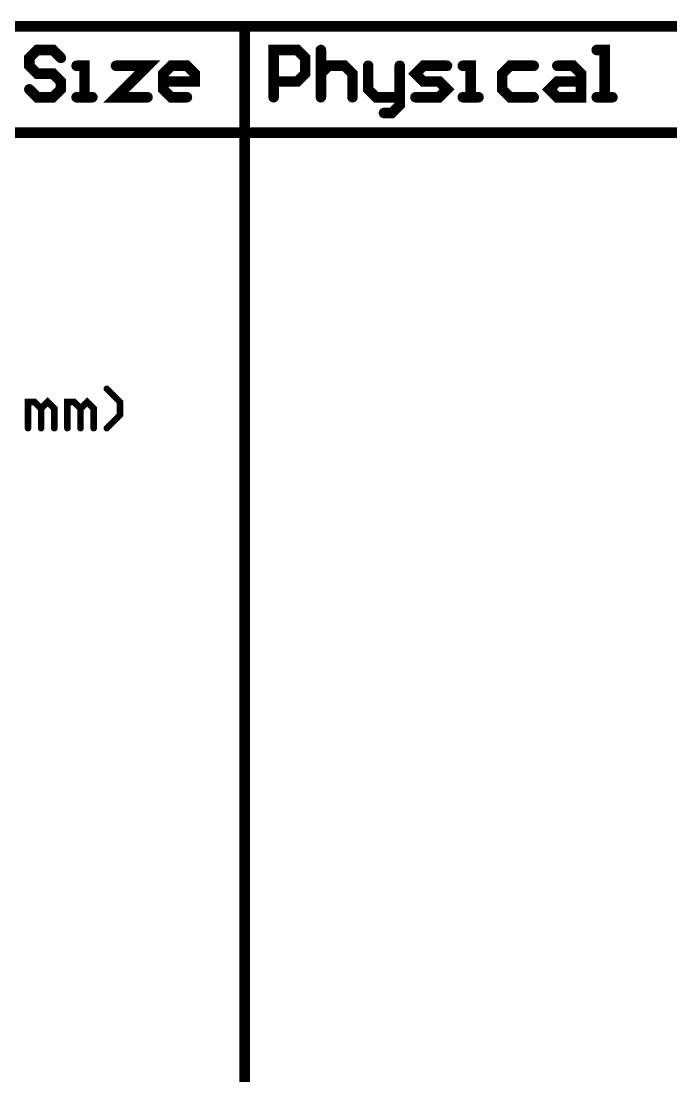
# Model space of a CAD drawing. Extents: x -9.8 to 23.3, y -7.1 to 14.3.
# Drawn here: x 14.049 to 15.038, y 1.524 to 3.13 of the extents above; entities that cross this region are included whole.
import ezdxf

# ---------------------------------------------------------------- set-up
doc = ezdxf.new("R2010")
doc.units = 0
doc.layers.add('2D_LINE_00', color=1, linetype='CONTINUOUS')

# ---------------------------------------------------------------- blocks, each defined once
blk = doc.blocks.new('SMOOTH_0$01')
at = {"const_width": 0.005}
blk.add_lwpolyline([(-0.0025, 0, 1), (0.0025, 0, 1)], format="xyb", close=True, dxfattribs=at)
blk = doc.blocks.new('DRAWING_2513')
at = {"layer": '2D_LINE_00', "const_width": 0.01}
blk.add_lwpolyline([(0, 0), (0, 0.03999), (0.00999, 0.03999), (0.01999, 0.02999), (0.01999, 0), (0.01999, 0.02999), (0.02999, 0.03999), (0.03998, 0.02999), (0.03998, 0)], dxfattribs=at)
at = {"layer": '2D_LINE_00'}
for p in [(0, 0.03999), (0.00999, 0.03999), (0.01999, 0.02999), (0.01999, 0.02999), (0.02999, 0.03999), (0.03998, 0.02999), (0, 0), (0.01999, 0), (0.03998, 0)]:
    blk.add_blockref('SMOOTH_0$01', p, dxfattribs=at)
blk = doc.blocks.new('DRAWING_2514')
at = {"layer": '2D_LINE_00', "const_width": 0.01}
blk.add_lwpolyline([(0, 0), (0, 0.03999), (0.00999, 0.03999), (0.01999, 0.02999), (0.01999, 0), (0.01999, 0.02999), (0.02999, 0.03999), (0.03998, 0.02999), (0.03998, 0)], dxfattribs=at)
at = {"layer": '2D_LINE_00'}
for p in [(0, 0.03999), (0.00999, 0.03999), (0.01999, 0.02999), (0.01999, 0.02999), (0.02999, 0.03999), (0.03998, 0.02999), (0, 0), (0.01999, 0), (0.03998, 0)]:
    blk.add_blockref('SMOOTH_0$01', p, dxfattribs=at)
blk = doc.blocks.new('DRAWING_2515')
at = {"layer": '2D_LINE_00', "const_width": 0.01}
blk.add_lwpolyline([(0, 0), (0.01999, 0.01999), (0.01999, 0.03999), (0, 0.05998)], dxfattribs=at)
at = {"layer": '2D_LINE_00'}
for p in [(0, 0.05998), (0.01999, 0.03999), (0.01999, 0.01999), (0, 0)]:
    blk.add_blockref('SMOOTH_0$01', p, dxfattribs=at)
blk = doc.blocks.new('SMOOTH_0$016')
at = {"const_width": 0.008}
blk.add_lwpolyline([(-0.004, 0, 1), (0.004, 0, 1)], format="xyb", close=True, dxfattribs=at)
blk = doc.blocks.new('DRAWING_4201')
at = {"layer": '2D_LINE_00', "const_width": 0.016}
blk.add_lwpolyline([(0, 0), (-0.012, 0.012), (-0.03599, 0.012), (-0.04799, 0), (-0.04799, -0.01199), (-0.03599, -0.02399), (-0.012, -0.02399), (0, -0.03599), (0, -0.04798), (-0.012, -0.05998), (-0.03599, -0.05998), (-0.04799, -0.04798)], dxfattribs=at)
at = {"layer": '2D_LINE_00'}
for p in [(-0.03599, 0.012), (-0.012, 0.012), (-0.04799, 0), (0, 0), (-0.04799, -0.01199), (-0.03599, -0.02399), (-0.012, -0.02399), (0, -0.03599), (-0.04799, -0.04798), (0, -0.04798), (-0.03599, -0.05998), (-0.012, -0.05998)]:
    blk.add_blockref('SMOOTH_0$016', p, dxfattribs=at)
blk = doc.blocks.new('DRAWING_4202')
at = {"layer": '2D_LINE_00', "const_width": 0.016}
blk.add_lwpolyline([(0, 0), (0.02399, 0), (0.012, 0), (0.012, 0.04799), (0, 0.04799)], dxfattribs=at)
at = {"layer": '2D_LINE_00'}
for p in [(0, 0.04799), (0.012, 0.04799), (0, 0), (0.012, 0), (0.02399, 0)]:
    blk.add_blockref('SMOOTH_0$016', p, dxfattribs=at)
blk = doc.blocks.new('DRAWING_4203')
at = {"layer": '2D_LINE_00', "const_width": 0.016}
blk.add_lwpolyline([(0, 0), (0.04799, 0), (0, -0.04799), (0.04799, -0.04799)], dxfattribs=at)
at = {"layer": '2D_LINE_00'}
for p in [(0, 0), (0.04799, 0), (0, -0.04799), (0.04799, -0.04799)]:
    blk.add_blockref('SMOOTH_0$016', p, dxfattribs=at)
blk = doc.blocks.new('DRAWING_4204')
at = {"layer": '2D_LINE_00', "const_width": 0.016}
blk.add_lwpolyline([(0, 0), (-0.024, 0), (-0.03599, 0.012), (-0.03599, 0.03599), (-0.024, 0.04799), (0, 0.04799), (0.01199, 0.03599), (0.01199, 0.02399), (-0.03599, 0.02399)], dxfattribs=at)
at = {"layer": '2D_LINE_00'}
for p in [(-0.024, 0.04799), (0, 0.04799), (-0.03599, 0.03599), (0.01199, 0.03599), (-0.03599, 0.02399), (-0.03599, 0.012), (0.01199, 0.02399), (-0.024, 0), (0, 0)]:
    blk.add_blockref('SMOOTH_0$016', p, dxfattribs=at)
blk = doc.blocks.new('DRAWING_4205')
at = {"layer": '2D_LINE_00', "const_width": 0.016}
blk.add_lwpolyline([(0, 0), (0, 0.07198), (0.03599, 0.07198), (0.04799, 0.05998), (0.04799, 0.03599), (0.03599, 0.02399), (0, 0.02399)], dxfattribs=at)
at = {"layer": '2D_LINE_00'}
for p in [(0, 0.07198), (0.03599, 0.07198), (0.04799, 0.05998), (0.04799, 0.03599), (0, 0.02399), (0.03599, 0.02399), (0, 0)]:
    blk.add_blockref('SMOOTH_0$016', p, dxfattribs=at)
blk = doc.blocks.new('DRAWING_4206')
at = {"layer": '2D_LINE_00', "const_width": 0.016}
blk.add_lwpolyline([(0, 0), (0, -0.07198), (0, -0.03599), (0.012, -0.02399), (0.03599, -0.02399), (0.04798, -0.03599), (0.04798, -0.07198)], dxfattribs=at)
at = {"layer": '2D_LINE_00'}
for p in [(0, 0), (0.012, -0.02399), (0.03599, -0.02399), (0, -0.03599), (0.04798, -0.03599), (0, -0.07198), (0.04798, -0.07198)]:
    blk.add_blockref('SMOOTH_0$016', p, dxfattribs=at)
blk = doc.blocks.new('DRAWING_4207')
at = {"layer": '2D_LINE_00', "const_width": 0.016}
blk.add_lwpolyline([(0, 0), (0, -0.03599), (0.01199, -0.04799), (0.04798, -0.04799), (0.04798, -0.05999), (0.03599, -0.07198), (0.02399, -0.07198)], dxfattribs=at)
at = {"layer": '2D_LINE_00'}
for p in [(0, 0), (0, -0.03599), (0.01199, -0.04799), (0.04798, -0.04799), (0.02399, -0.07198), (0.03599, -0.07198), (0.04798, -0.05999)]:
    blk.add_blockref('SMOOTH_0$016', p, dxfattribs=at)
blk = doc.blocks.new('DRAWING_4208')
at = {"layer": '2D_LINE_00', "const_width": 0.016}
blk.add_lwpolyline([(0, 0), (0, 0.04799)], dxfattribs=at)
at = {"layer": '2D_LINE_00'}
for p in [(0, 0.04799), (0, 0)]:
    blk.add_blockref('SMOOTH_0$016', p, dxfattribs=at)
blk = doc.blocks.new('DRAWING_4209')
at = {"layer": '2D_LINE_00', "const_width": 0.016}
blk.add_lwpolyline([(0, 0), (0.03599, 0), (0.04799, 0.012), (0.03599, 0.02399), (0.012, 0.02399), (0, 0.03599), (0.012, 0.04799), (0.04799, 0.04799)], dxfattribs=at)
at = {"layer": '2D_LINE_00'}
for p in [(0.012, 0.04799), (0.04799, 0.04799), (0, 0.03599), (0.012, 0.02399), (0.03599, 0.02399), (0.04799, 0.012), (0, 0), (0.03599, 0)]:
    blk.add_blockref('SMOOTH_0$016', p, dxfattribs=at)
blk = doc.blocks.new('DRAWING_4210')
at = {"layer": '2D_LINE_00', "const_width": 0.016}
blk.add_lwpolyline([(0, 0), (0.02399, 0), (0.012, 0), (0.012, 0.04799), (0, 0.04799)], dxfattribs=at)
at = {"layer": '2D_LINE_00'}
for p in [(0, 0.04799), (0.012, 0.04799), (0, 0), (0.012, 0), (0.02399, 0)]:
    blk.add_blockref('SMOOTH_0$016', p, dxfattribs=at)
blk = doc.blocks.new('DRAWING_4211')
at = {"layer": '2D_LINE_00', "const_width": 0.016}
blk.add_lwpolyline([(0, 0), (-0.03599, 0), (-0.04799, -0.012), (-0.04799, -0.03599), (-0.03599, -0.04799), (0, -0.04799)], dxfattribs=at)
at = {"layer": '2D_LINE_00'}
for p in [(-0.03599, 0), (0, 0), (-0.04799, -0.012), (-0.04799, -0.03599), (-0.03599, -0.04799), (0, -0.04799)]:
    blk.add_blockref('SMOOTH_0$016', p, dxfattribs=at)
blk = doc.blocks.new('DRAWING_4212')
at = {"layer": '2D_LINE_00', "const_width": 0.016}
blk.add_lwpolyline([(0, 0), (0.024, 0), (0.03599, -0.012), (0.03599, -0.04799), (0, -0.04799), (-0.01199, -0.03599), (0, -0.024), (0.03599, -0.024)], dxfattribs=at)
at = {"layer": '2D_LINE_00'}
for p in [(0, 0), (0.024, 0), (0, -0.024), (0.03599, -0.012), (0.03599, -0.024), (-0.01199, -0.03599), (0, -0.04799), (0.03599, -0.04799)]:
    blk.add_blockref('SMOOTH_0$016', p, dxfattribs=at)
blk = doc.blocks.new('DRAWING_4213')
at = {"layer": '2D_LINE_00', "const_width": 0.016}
blk.add_lwpolyline([(0, 0), (0.024, 0), (0.012, 0), (0.012, 0.07198), (0, 0.07198)], dxfattribs=at)
at = {"layer": '2D_LINE_00'}
for p in [(0, 0.07198), (0.012, 0.07198), (0, 0), (0.012, 0), (0.024, 0)]:
    blk.add_blockref('SMOOTH_0$016', p, dxfattribs=at)
blk = doc.blocks.new('DRAWING_4250')
at = {"layer": '2D_LINE_00', "const_width": 0.016}
blk.add_lwpolyline([(0, 0), (6.21829, 0)], dxfattribs=at)
blk = doc.blocks.new('DRAWING_4251')
at = {"layer": '2D_LINE_00', "const_width": 0.016}
blk.add_lwpolyline([(0, 0), (6.21829, 0)], dxfattribs=at)
blk = doc.blocks.new('DRAWING_4256')
at = {"layer": '2D_LINE_00', "const_width": 0.016}
blk.add_lwpolyline([(0, 0), (0, -3.042)], dxfattribs=at)
at = {"layer": '2D_LINE_00'}
blk.add_blockref('SMOOTH_0$016', (0, 0), dxfattribs=at)

msp = doc.modelspace()

# ---------------------------------------------------------------- block references
for name, p in [('DRAWING_4250', (11.802, 3.122)), ('DRAWING_4256', (14.38929, 3.122)), ('DRAWING_4201', (14.10936, 3.07398)), ('DRAWING_4205', (14.43329, 3.014)), ('DRAWING_4206', (14.50527, 3.08598)), ('DRAWING_4213', (14.92513, 3.014)), ('DRAWING_4202', (14.13335, 3.014)), ('DRAWING_4203', (14.19333, 3.06199)), ('DRAWING_4204', (14.3013, 3.014)), ('DRAWING_4207', (14.57725, 3.06199)), ('DRAWING_4208', (14.62523, 3.014)), ('DRAWING_4209', (14.64922, 3.014)), ('DRAWING_4210', (14.7212, 3.014)), ('DRAWING_4211', (14.82917, 3.06199)), ('DRAWING_4212', (14.86515, 3.06199)), ('DRAWING_4251', (11.802, 2.96)), ('DRAWING_2515', (14.17934, 2.51)), ('DRAWING_2513', (14.05938, 2.51)), ('DRAWING_2514', (14.11936, 2.51))]:
    msp.add_blockref(name, p)

doc.saveas('drawing.dxf')
